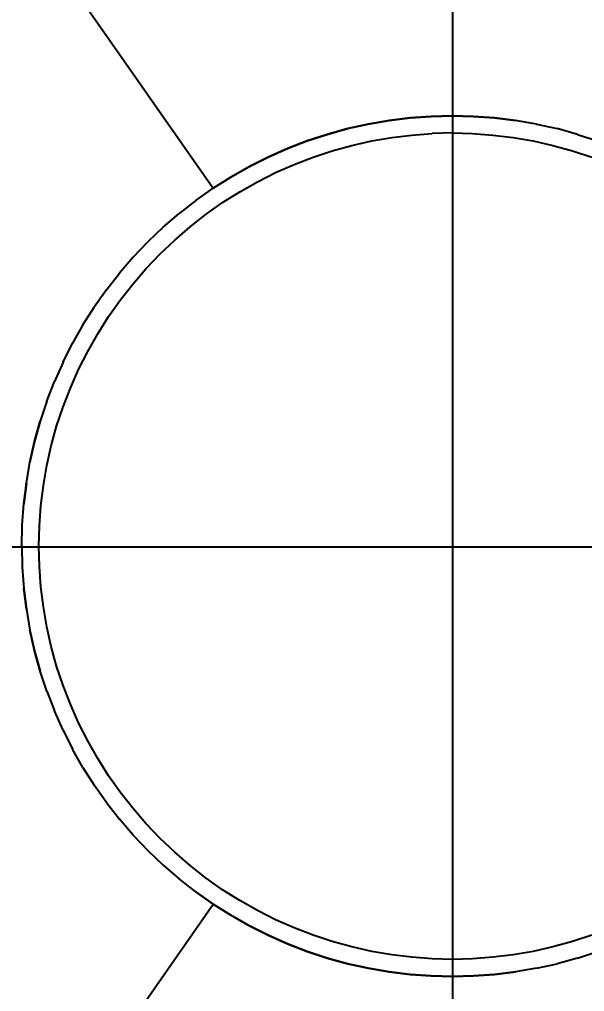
# Model space of a CAD drawing. Extents: x 11992 to 29481, y -6727 to 6811.
# Drawn here: x 12832.4 to 12898, y -169.1 to -56.2 of the extents above; entities that cross this region are included whole.
import ezdxf

# ---------------------------------------------------------------- set-up
doc = ezdxf.new("R2010")
doc.units = 0
doc.header["$MEASUREMENT"] = 0
doc.linetypes.add('DOTE', pattern=[2.42, 2, -0.2, 0.02, -0.2])
doc.layers.get('0').update_dxf_attribs({"color": 8, "linetype": 'CONTINUOUS'})
doc.layers.add('zoylight 4标注', color=9, linetype='CONTINUOUS')
doc.layers.add('zoylight 5回路', color=4, linetype='CONTINUOUS')

msp = doc.modelspace()

# ---------------------------------------------------------------- linework, layer by layer
for p, q in [((12882.63, 382.59, -1813.43), (12882.63, -617.4, -1813.43)), ((12882.63, 382.59, -1791.43), (12882.63, -617.4, -1791.43)), ((12702.63, 142.6, -1746.43), (12854.85, -75.83, -1746.43)), ((12702.63, 142.6, -1726.43), (12854.85, -75.83, -1731.43)), ((12877.73, -67.65, -1746.43), (12875.29, -67.95, -1746.43)), ((12875.29, -67.95, -1731.43), (12877.73, -67.65, -1731.43)), ((12877.73, -67.65, -1746.43), (12880.17, -67.47, -1746.43)), ((12880.17, -67.47, -1731.43), (12877.73, -67.65, -1731.43)), ((12877.73, -67.65, -1746.43), (12877.73, -67.65, -1731.43)), ((12882.63, -67.4, -1746.43), (12880.17, -67.47, -1746.43)), ((12880.17, -67.47, -1731.43), (12882.63, -67.4, -1731.43)), ((12880.17, -67.47, -1746.43), (12880.17, -67.47, -1731.43)), ((12882.63, -67.4, -1746.43), (12885.08, -67.47, -1746.43)), ((12885.08, -67.47, -1731.43), (12882.63, -67.4, -1731.43)), ((12882.63, -67.4, -1746.43), (12882.63, -67.4, -1731.43)), ((12887.53, -67.65, -1746.43), (12885.08, -67.47, -1746.43)), ((12885.08, -67.47, -1731.43), (12887.53, -67.65, -1731.43)), ((12885.08, -67.47, -1746.43), (12885.08, -67.47, -1731.43)), ((12887.53, -67.65, -1746.43), (12889.96, -67.95, -1746.43)), ((12889.96, -67.95, -1731.43), (12887.53, -67.65, -1731.43)), ((12887.53, -67.65, -1746.43), (12887.53, -67.65, -1731.43)), ((12872.87, -68.37, -1746.43), (12870.48, -68.9, -1746.43)), ((12870.48, -68.9, -1731.43), (12872.87, -68.37, -1731.43)), ((12872.87, -68.37, -1746.43), (12875.29, -67.95, -1746.43)), ((12875.29, -67.95, -1731.43), (12872.87, -68.37, -1731.43)), ((12872.87, -68.37, -1746.43), (12872.87, -68.37, -1731.43)), ((12875.29, -67.95, -1746.43), (12875.29, -67.95, -1731.43)), ((12892.38, -68.37, -1746.43), (12889.96, -67.95, -1746.43)), ((12892.38, -68.37, -1731.43), (12889.96, -67.95, -1731.43)), ((12889.96, -67.95, -1746.43), (12889.96, -67.95, -1731.43)), ((12892.38, -68.37, -1746.43), (12894.78, -68.9, -1746.43)), ((12892.38, -68.37, -1731.43), (12894.78, -68.9, -1731.43)), ((12892.38, -68.37, -1746.43), (12892.38, -68.37, -1731.43)), ((12868.11, -69.56, -1746.43), (12865.78, -70.33, -1746.43)), ((12865.78, -70.33, -1731.43), (12868.11, -69.56, -1731.43)), ((12868.11, -69.56, -1746.43), (12870.48, -68.9, -1746.43)), ((12870.48, -68.9, -1731.43), (12868.11, -69.56, -1731.43)), ((12868.11, -69.56, -1746.43), (12868.11, -69.56, -1731.43)), ((12870.48, -68.9, -1746.43), (12870.48, -68.9, -1731.43)), ((12873.26, -70.33, -1748.43), (12875.58, -69.92, -1748.43)), ((12873.26, -70.33, -1731.41), (12875.58, -69.92, -1731.41)), ((12875.58, -69.92, -1748.43), (12877.92, -69.64, -1748.43)), ((12875.58, -69.92, -1731.41), (12877.92, -69.64, -1731.41)), ((12875.58, -69.92, -1748.43), (12875.58, -69.92, -1731.41)), ((12877.92, -69.64, -1748.43), (12880.27, -69.46, -1748.43)), ((12877.92, -69.64, -1731.41), (12880.27, -69.46, -1731.41)), ((12877.92, -69.64, -1748.43), (12877.92, -69.64, -1731.41)), ((12882.63, -69.4, -1748.43), (12880.27, -69.46, -1748.43)), ((12882.63, -69.4, -1731.41), (12880.27, -69.46, -1731.41)), ((12880.27, -69.46, -1748.43), (12880.27, -69.46, -1731.41)), ((12882.63, -69.4, -1748.43), (12884.98, -69.46, -1748.43)), ((12882.63, -69.4, -1731.41), (12884.98, -69.46, -1731.41)), ((12882.63, -69.4, -1748.43), (12882.63, -69.4, -1731.41)), ((12884.98, -69.46, -1748.43), (12884.98, -69.46, -1731.41)), ((12884.98, -69.46, -1748.43), (12887.33, -69.64, -1748.43)), ((12884.98, -69.46, -1731.41), (12887.33, -69.64, -1731.41)), ((12887.33, -69.64, -1748.43), (12887.33, -69.64, -1731.41)), ((12887.33, -69.64, -1748.43), (12889.67, -69.92, -1748.43)), ((12887.33, -69.64, -1731.41), (12889.67, -69.92, -1731.41)), ((12889.67, -69.92, -1748.43), (12889.67, -69.92, -1731.41)), ((12889.67, -69.92, -1748.43), (12891.99, -70.33, -1748.43)), ((12889.67, -69.92, -1731.41), (12891.99, -70.33, -1731.41)), ((12897.14, -69.56, -1746.43), (12894.78, -68.9, -1746.43)), ((12897.14, -69.56, -1731.43), (12894.78, -68.9, -1731.43)), ((12894.78, -68.9, -1746.43), (12894.78, -68.9, -1731.43)), ((12897.14, -69.56, -1746.43), (12899.47, -70.33, -1746.43)), ((12897.14, -69.56, -1731.43), (12899.47, -70.33, -1731.43)), ((12897.14, -69.56, -1746.43), (12897.14, -69.56, -1731.43)), ((12863.49, -71.21, -1746.43), (12865.78, -70.33, -1746.43)), ((12865.78, -70.33, -1731.43), (12863.49, -71.21, -1731.43)), ((12865.78, -70.33, -1746.43), (12865.78, -70.33, -1731.43)), ((12868.69, -71.47, -1748.43), (12870.96, -70.84, -1748.43)), ((12868.69, -71.47, -1731.41), (12870.96, -70.84, -1731.41)), ((12870.96, -70.84, -1748.43), (12873.26, -70.33, -1748.43)), ((12870.96, -70.84, -1731.41), (12873.26, -70.33, -1731.41)), ((12870.96, -70.84, -1748.43), (12870.96, -70.84, -1731.41)), ((12873.26, -70.33, -1748.43), (12873.26, -70.33, -1731.41)), ((12891.99, -70.33, -1748.43), (12891.99, -70.33, -1731.41)), ((12891.99, -70.33, -1748.43), (12894.29, -70.84, -1748.43)), ((12891.99, -70.33, -1731.41), (12894.29, -70.84, -1731.41)), ((12894.29, -70.84, -1748.43), (12894.29, -70.84, -1731.41)), ((12894.29, -70.84, -1748.43), (12896.56, -71.47, -1748.43)), ((12894.29, -70.84, -1731.41), (12896.56, -71.47, -1731.41)), ((12859.06, -73.31, -1746.43), (12861.25, -72.21, -1746.43)), ((12861.25, -72.21, -1731.43), (12859.06, -73.31, -1731.43)), ((12863.49, -71.21, -1746.43), (12861.25, -72.21, -1746.43)), ((12861.25, -72.21, -1731.43), (12863.49, -71.21, -1731.43)), ((12861.25, -72.21, -1746.43), (12861.25, -72.21, -1731.43)), ((12863.49, -71.21, -1746.43), (12863.49, -71.21, -1731.43)), ((12864.26, -73.06, -1748.43), (12866.46, -72.21, -1748.43)), ((12864.26, -73.06, -1731.41), (12866.46, -72.21, -1731.41)), ((12866.46, -72.21, -1748.43), (12868.69, -71.47, -1748.43)), ((12866.46, -72.21, -1731.41), (12868.69, -71.47, -1731.41)), ((12866.46, -72.21, -1748.43), (12866.46, -72.21, -1731.41)), ((12868.69, -71.47, -1748.43), (12868.69, -71.47, -1731.41)), ((12896.56, -71.47, -1748.43), (12896.56, -71.47, -1731.41)), ((12896.56, -71.47, -1748.43), (12898.8, -72.21, -1748.43)), ((12896.56, -71.47, -1731.41), (12898.8, -72.21, -1731.41)), ((12859.06, -73.31, -1746.43), (12856.92, -74.52, -1746.43)), ((12856.92, -74.52, -1731.43), (12859.06, -73.31, -1731.43)), ((12859.06, -73.31, -1746.43), (12859.06, -73.31, -1731.43)), ((12862.11, -74.01, -1748.43), (12864.26, -73.06, -1748.43)), ((12862.11, -74.01, -1731.41), (12864.26, -73.06, -1731.41)), ((12864.26, -73.06, -1748.43), (12864.26, -73.06, -1731.41)), ((12854.85, -75.83, -1746.43), (12856.92, -74.52, -1746.43)), ((12856.92, -74.52, -1731.43), (12854.85, -75.83, -1731.43)), ((12856.92, -74.52, -1746.43), (12856.92, -74.52, -1731.43)), ((12860, -75.07, -1748.43), (12862.11, -74.01, -1748.43)), ((12860, -75.07, -1731.41), (12862.11, -74.01, -1731.41)), ((12862.11, -74.01, -1748.43), (12862.11, -74.01, -1731.41)), ((12857.95, -76.23, -1748.43), (12860, -75.07, -1748.43)), ((12857.95, -76.23, -1731.41), (12860, -75.07, -1731.41)), ((12860, -75.07, -1748.43), (12860, -75.07, -1731.41)), ((12852.84, -77.24, -1746.43), (12854.85, -75.83, -1746.43)), ((12852.84, -77.24, -1731.43), (12854.85, -75.83, -1731.43)), ((12854.85, -75.83, -1746.43), (12854.85, -75.83, -1731.43)), ((12855.96, -77.49, -1748.43), (12857.95, -76.23, -1748.43)), ((12855.96, -77.49, -1731.41), (12857.95, -76.23, -1731.41)), ((12857.95, -76.23, -1748.43), (12857.95, -76.23, -1731.41)), ((12852.84, -77.24, -1746.43), (12850.91, -78.75, -1746.43)), ((12852.84, -77.24, -1731.43), (12850.91, -78.75, -1731.43)), ((12852.84, -77.24, -1746.43), (12852.84, -77.24, -1731.43)), ((12854.03, -78.85, -1748.43), (12855.96, -77.49, -1748.43)), ((12854.03, -78.85, -1731.41), (12855.96, -77.49, -1731.41)), ((12855.96, -77.49, -1748.43), (12855.96, -77.49, -1731.41)), ((12849.05, -80.36, -1746.43), (12850.91, -78.75, -1746.43)), ((12849.05, -80.36, -1731.43), (12850.91, -78.75, -1731.43)), ((12850.91, -78.75, -1746.43), (12850.91, -78.75, -1731.43)), ((12852.18, -80.3, -1748.43), (12854.03, -78.85, -1748.43)), ((12852.18, -80.3, -1731.41), (12854.03, -78.85, -1731.41)), ((12854.03, -78.85, -1748.43), (12854.03, -78.85, -1731.41)), ((12849.05, -80.36, -1746.43), (12847.27, -82.05, -1746.43)), ((12849.05, -80.36, -1731.43), (12847.27, -82.05, -1731.43)), ((12849.05, -80.36, -1746.43), (12849.05, -80.36, -1731.43)), ((12850.39, -81.84, -1748.43), (12852.18, -80.3, -1748.43)), ((12850.39, -81.84, -1731.41), (12852.18, -80.3, -1731.41)), ((12852.18, -80.3, -1748.43), (12852.18, -80.3, -1731.41)), ((12845.58, -83.83, -1746.43), (12847.27, -82.05, -1746.43)), ((12845.58, -83.83, -1731.43), (12847.27, -82.05, -1731.43)), ((12847.27, -82.05, -1746.43), (12847.27, -82.05, -1731.43)), ((12848.69, -83.46, -1748.43), (12850.39, -81.84, -1748.43)), ((12848.69, -83.46, -1731.41), (12850.39, -81.84, -1731.41)), ((12850.39, -81.84, -1748.43), (12850.39, -81.84, -1731.41)), ((12847.06, -85.17, -1748.43), (12848.69, -83.46, -1748.43)), ((12847.06, -85.17, -1731.41), (12848.69, -83.46, -1731.41)), ((12848.69, -83.46, -1748.43), (12848.69, -83.46, -1731.41)), ((12845.58, -83.83, -1746.43), (12843.98, -85.69, -1746.43)), ((12845.58, -83.83, -1731.43), (12843.98, -85.69, -1731.43)), ((12845.58, -83.83, -1746.43), (12845.58, -83.83, -1731.43)), ((12842.47, -87.62, -1746.43), (12843.98, -85.69, -1746.43)), ((12842.47, -87.62, -1731.43), (12843.98, -85.69, -1731.43)), ((12843.98, -85.69, -1746.43), (12843.98, -85.69, -1731.43)), ((12845.52, -86.95, -1748.43), (12847.06, -85.17, -1748.43)), ((12845.52, -86.95, -1731.41), (12847.06, -85.17, -1731.41)), ((12847.06, -85.17, -1748.43), (12847.06, -85.17, -1731.41)), ((12844.07, -88.81, -1748.43), (12845.52, -86.95, -1748.43)), ((12844.07, -88.81, -1731.41), (12845.52, -86.95, -1731.41)), ((12845.52, -86.95, -1748.43), (12845.52, -86.95, -1731.41)), ((12842.47, -87.62, -1746.43), (12841.05, -89.63, -1746.43)), ((12842.47, -87.62, -1731.43), (12841.05, -89.63, -1731.43)), ((12842.47, -87.62, -1746.43), (12842.47, -87.62, -1731.43)), ((12842.72, -90.74, -1748.43), (12844.07, -88.81, -1748.43)), ((12842.72, -90.74, -1731.41), (12844.07, -88.81, -1731.41)), ((12844.07, -88.81, -1748.43), (12844.07, -88.81, -1731.41)), ((12839.74, -91.7, -1746.43), (12841.05, -89.63, -1746.43)), ((12839.74, -91.7, -1731.43), (12841.05, -89.63, -1731.43)), ((12841.05, -89.63, -1746.43), (12841.05, -89.63, -1731.43)), ((12841.46, -92.73, -1748.43), (12842.72, -90.74, -1748.43)), ((12841.46, -92.73, -1731.41), (12842.72, -90.74, -1731.41)), ((12842.72, -90.74, -1748.43), (12842.72, -90.74, -1731.41)), ((12839.74, -91.7, -1746.43), (12838.53, -93.84, -1746.43)), ((12839.74, -91.7, -1731.43), (12838.53, -93.84, -1731.43)), ((12839.74, -91.7, -1746.43), (12839.74, -91.7, -1731.43)), ((12840.3, -94.78, -1748.43), (12841.46, -92.73, -1748.43)), ((12840.3, -94.78, -1731.41), (12841.46, -92.73, -1731.41)), ((12841.46, -92.73, -1748.43), (12841.46, -92.73, -1731.41)), ((12837.43, -96.03, -1746.43), (12838.53, -93.84, -1746.43)), ((12837.43, -96.03, -1731.43), (12838.53, -93.84, -1731.43)), ((12838.53, -93.84, -1746.43), (12838.53, -93.84, -1731.43)), ((12839.24, -96.88, -1748.43), (12840.3, -94.78, -1748.43)), ((12839.24, -96.88, -1731.41), (12840.3, -94.78, -1731.41)), ((12840.3, -94.78, -1748.43), (12840.3, -94.78, -1731.41)), ((12837.43, -96.03, -1746.43), (12836.43, -98.27, -1746.43)), ((12837.43, -96.03, -1731.43), (12836.43, -98.27, -1731.43)), ((12837.43, -96.03, -1746.43), (12837.43, -96.03, -1731.43)), ((12838.28, -99.04, -1748.43), (12839.24, -96.88, -1748.43)), ((12838.28, -99.04, -1731.41), (12839.24, -96.88, -1731.41)), ((12839.24, -96.88, -1748.43), (12839.24, -96.88, -1731.41)), ((12835.55, -100.56, -1746.43), (12836.43, -98.27, -1746.43)), ((12835.55, -100.56, -1731.43), (12836.43, -98.27, -1731.43)), ((12836.43, -98.27, -1746.43), (12836.43, -98.27, -1731.43)), ((12837.43, -101.23, -1748.43), (12838.28, -99.04, -1748.43)), ((12837.43, -101.23, -1731.41), (12838.28, -99.04, -1731.41)), ((12838.28, -99.04, -1748.43), (12838.28, -99.04, -1731.41)), ((12835.55, -100.56, -1746.43), (12834.78, -102.89, -1746.43)), ((12835.55, -100.56, -1731.43), (12834.78, -102.89, -1731.43)), ((12835.55, -100.56, -1746.43), (12835.55, -100.56, -1731.43)), ((12836.69, -103.47, -1748.43), (12837.43, -101.23, -1748.43)), ((12836.69, -103.47, -1731.41), (12837.43, -101.23, -1731.41)), ((12837.43, -101.23, -1748.43), (12837.43, -101.23, -1731.41)), ((12834.13, -105.26, -1746.43), (12834.78, -102.89, -1746.43)), ((12834.78, -102.89, -1731.43), (12834.13, -105.26, -1731.43)), ((12834.78, -102.89, -1746.43), (12834.78, -102.89, -1731.43)), ((12836.07, -105.74, -1748.43), (12836.69, -103.47, -1748.43)), ((12836.07, -105.74, -1731.41), (12836.69, -103.47, -1731.41)), ((12836.69, -103.47, -1748.43), (12836.69, -103.47, -1731.41)), ((12834.13, -105.26, -1746.43), (12833.59, -107.65, -1746.43)), ((12833.59, -107.65, -1731.43), (12834.13, -105.26, -1731.43)), ((12834.13, -105.26, -1746.43), (12834.13, -105.26, -1731.43)), ((12835.55, -108.04, -1748.43), (12836.07, -105.74, -1748.43)), ((12835.55, -108.04, -1731.41), (12836.07, -105.74, -1731.41)), ((12836.07, -105.74, -1748.43), (12836.07, -105.74, -1731.41)), ((12833.17, -110.07, -1746.43), (12833.59, -107.65, -1746.43)), ((12833.17, -110.07, -1731.43), (12833.59, -107.65, -1731.43)), ((12833.59, -107.65, -1746.43), (12833.59, -107.65, -1731.43)), ((12835.15, -110.36, -1748.43), (12835.55, -108.04, -1748.43)), ((12835.15, -110.36, -1731.41), (12835.55, -108.04, -1731.41)), ((12835.55, -108.04, -1748.43), (12835.55, -108.04, -1731.41)), ((12833.17, -110.07, -1746.43), (12832.87, -112.5, -1746.43)), ((12832.87, -112.5, -1731.43), (12833.17, -110.07, -1731.43)), ((12833.17, -110.07, -1746.43), (12833.17, -110.07, -1731.43)), ((12834.86, -112.7, -1748.43), (12835.15, -110.36, -1748.43)), ((12834.86, -112.7, -1731.41), (12835.15, -110.36, -1731.41)), ((12835.15, -110.36, -1748.43), (12835.15, -110.36, -1731.41)), ((12832.69, -114.95, -1746.43), (12832.87, -112.5, -1746.43)), ((12832.69, -114.95, -1731.43), (12832.87, -112.5, -1731.43)), ((12832.87, -112.5, -1746.43), (12832.87, -112.5, -1731.43)), ((12834.69, -115.05, -1748.43), (12834.86, -112.7, -1748.43)), ((12834.69, -115.05, -1731.41), (12834.86, -112.7, -1731.41)), ((12834.86, -112.7, -1748.43), (12834.86, -112.7, -1731.41)), ((12832.63, -117.4, -1746.43), (12832.69, -114.95, -1746.43)), ((12832.63, -117.4, -1731.43), (12832.69, -114.95, -1731.43)), ((12832.69, -114.95, -1746.43), (12832.69, -114.95, -1731.43)), ((12834.63, -117.4, -1748.43), (12834.69, -115.05, -1748.43)), ((12834.63, -117.4, -1731.41), (12834.69, -115.05, -1731.41)), ((12834.69, -115.05, -1748.43), (12834.69, -115.05, -1731.41)), ((12832.63, -117.4, -1746.43), (12832.69, -119.86, -1746.43)), ((12832.63, -117.4, -1731.43), (12832.69, -119.86, -1731.43)), ((12832.63, -117.4, -1746.43), (12832.63, -117.4, -1731.43)), ((12834.69, -119.76, -1748.43), (12834.63, -117.4, -1748.43)), ((12834.69, -119.76, -1731.41), (12834.63, -117.4, -1731.41)), ((12834.63, -117.4, -1748.43), (12834.63, -117.4, -1731.41)), ((12832.69, -119.86, -1746.43), (12832.87, -122.31, -1746.43)), ((12832.69, -119.86, -1731.43), (12832.87, -122.31, -1731.43)), ((12832.69, -119.86, -1746.43), (12832.69, -119.86, -1731.43)), ((12834.86, -122.11, -1748.43), (12834.69, -119.76, -1748.43)), ((12834.86, -122.11, -1731.41), (12834.69, -119.76, -1731.41)), ((12834.69, -119.76, -1748.43), (12834.69, -119.76, -1731.41)), ((12832.87, -122.31, -1746.43), (12833.17, -124.74, -1746.43)), ((12833.17, -124.74, -1731.43), (12832.87, -122.31, -1731.43)), ((12832.87, -122.31, -1746.43), (12832.87, -122.31, -1731.43)), ((12835.15, -124.45, -1748.43), (12834.86, -122.11, -1748.43)), ((12835.15, -124.45, -1731.41), (12834.86, -122.11, -1731.41)), ((12834.86, -122.11, -1748.43), (12834.86, -122.11, -1731.41)), ((12833.17, -124.74, -1746.43), (12833.59, -127.16, -1746.43)), ((12833.17, -124.74, -1731.43), (12833.59, -127.16, -1731.43)), ((12833.17, -124.74, -1746.43), (12833.17, -124.74, -1731.43)), ((12835.55, -126.77, -1748.43), (12835.15, -124.45, -1748.43)), ((12835.55, -126.77, -1731.41), (12835.15, -124.45, -1731.41)), ((12835.15, -124.45, -1748.43), (12835.15, -124.45, -1731.41)), ((12833.59, -127.16, -1746.43), (12834.13, -129.55, -1746.43)), ((12834.13, -129.55, -1731.43), (12833.59, -127.16, -1731.43)), ((12833.59, -127.16, -1746.43), (12833.59, -127.16, -1731.43)), ((12836.07, -129.07, -1748.43), (12835.55, -126.77, -1748.43)), ((12836.07, -129.07, -1731.41), (12835.55, -126.77, -1731.41)), ((12835.55, -126.77, -1748.43), (12835.55, -126.77, -1731.41)), ((12834.78, -131.92, -1746.43), (12834.13, -129.55, -1746.43)), ((12834.13, -129.55, -1731.43), (12834.78, -131.92, -1731.43)), ((12834.13, -129.55, -1746.43), (12834.13, -129.55, -1731.43)), ((12836.69, -131.34, -1748.43), (12836.07, -129.07, -1748.43)), ((12836.69, -131.34, -1731.41), (12836.07, -129.07, -1731.41)), ((12836.07, -129.07, -1748.43), (12836.07, -129.07, -1731.41)), ((12835.55, -134.25, -1746.43), (12834.78, -131.92, -1746.43)), ((12835.55, -134.25, -1731.43), (12834.78, -131.92, -1731.43)), ((12834.78, -131.92, -1746.43), (12834.78, -131.92, -1731.43)), ((12837.43, -133.58, -1748.43), (12836.69, -131.34, -1748.43)), ((12837.43, -133.58, -1731.41), (12836.69, -131.34, -1731.41)), ((12836.69, -131.34, -1748.43), (12836.69, -131.34, -1731.41)), ((12835.55, -134.25, -1746.43), (12836.43, -136.54, -1746.43)), ((12835.55, -134.25, -1731.43), (12836.43, -136.54, -1731.43)), ((12835.55, -134.25, -1746.43), (12835.55, -134.25, -1731.43)), ((12838.28, -135.77, -1748.43), (12837.43, -133.58, -1748.43)), ((12838.28, -135.77, -1731.41), (12837.43, -133.58, -1731.41)), ((12837.43, -133.58, -1748.43), (12837.43, -133.58, -1731.41)), ((12837.43, -138.78, -1746.43), (12836.43, -136.54, -1746.43)), ((12837.43, -138.78, -1731.43), (12836.43, -136.54, -1731.43)), ((12836.43, -136.54, -1746.43), (12836.43, -136.54, -1731.43)), ((12839.24, -137.93, -1748.43), (12838.28, -135.77, -1748.43)), ((12839.24, -137.93, -1731.41), (12838.28, -135.77, -1731.41)), ((12838.28, -135.77, -1748.43), (12838.28, -135.77, -1731.41)), ((12837.43, -138.78, -1746.43), (12838.53, -140.97, -1746.43)), ((12837.43, -138.78, -1731.43), (12838.53, -140.97, -1731.43)), ((12837.43, -138.78, -1746.43), (12837.43, -138.78, -1731.43)), ((12840.3, -140.03, -1748.43), (12839.24, -137.93, -1748.43)), ((12840.3, -140.03, -1731.41), (12839.24, -137.93, -1731.41)), ((12839.24, -137.93, -1748.43), (12839.24, -137.93, -1731.41)), ((12841.46, -142.08, -1748.43), (12840.3, -140.03, -1748.43)), ((12841.46, -142.08, -1731.41), (12840.3, -140.03, -1731.41)), ((12840.3, -140.03, -1748.43), (12840.3, -140.03, -1731.41)), ((12839.74, -143.11, -1746.43), (12838.53, -140.97, -1746.43)), ((12839.74, -143.11, -1731.43), (12838.53, -140.97, -1731.43)), ((12838.53, -140.97, -1746.43), (12838.53, -140.97, -1731.43)), ((12842.72, -144.07, -1748.43), (12841.46, -142.08, -1748.43)), ((12842.72, -144.07, -1731.41), (12841.46, -142.08, -1731.41)), ((12841.46, -142.08, -1748.43), (12841.46, -142.08, -1731.41)), ((12839.74, -143.11, -1746.43), (12841.05, -145.18, -1746.43)), ((12839.74, -143.11, -1731.43), (12841.05, -145.18, -1731.43)), ((12839.74, -143.11, -1746.43), (12839.74, -143.11, -1731.43)), ((12844.07, -146, -1748.43), (12842.72, -144.07, -1748.43)), ((12844.07, -146, -1731.41), (12842.72, -144.07, -1731.41)), ((12842.72, -144.07, -1748.43), (12842.72, -144.07, -1731.41)), ((12842.47, -147.19, -1746.43), (12841.05, -145.18, -1746.43)), ((12842.47, -147.19, -1731.43), (12841.05, -145.18, -1731.43)), ((12841.05, -145.18, -1746.43), (12841.05, -145.18, -1731.43)), ((12845.52, -147.86, -1748.43), (12844.07, -146, -1748.43)), ((12845.52, -147.86, -1731.41), (12844.07, -146, -1731.41)), ((12844.07, -146, -1748.43), (12844.07, -146, -1731.41)), ((12842.47, -147.19, -1746.43), (12843.98, -149.12, -1746.43)), ((12842.47, -147.19, -1731.43), (12843.98, -149.12, -1731.43)), ((12842.47, -147.19, -1746.43), (12842.47, -147.19, -1731.43)), ((12847.06, -149.64, -1748.43), (12845.52, -147.86, -1748.43)), ((12847.06, -149.64, -1731.41), (12845.52, -147.86, -1731.41)), ((12845.52, -147.86, -1748.43), (12845.52, -147.86, -1731.41)), ((12845.58, -150.98, -1746.43), (12843.98, -149.12, -1746.43)), ((12845.58, -150.98, -1731.43), (12843.98, -149.12, -1731.43)), ((12843.98, -149.12, -1746.43), (12843.98, -149.12, -1731.43)), ((12848.69, -151.35, -1748.43), (12847.06, -149.64, -1748.43)), ((12848.69, -151.35, -1731.41), (12847.06, -149.64, -1731.41)), ((12847.06, -149.64, -1748.43), (12847.06, -149.64, -1731.41)), ((12845.58, -150.98, -1746.43), (12847.27, -152.76, -1746.43)), ((12845.58, -150.98, -1731.43), (12847.27, -152.76, -1731.43)), ((12845.58, -150.98, -1746.43), (12845.58, -150.98, -1731.43)), ((12850.39, -152.97, -1748.43), (12848.69, -151.35, -1748.43)), ((12850.39, -152.97, -1731.41), (12848.69, -151.35, -1731.41)), ((12848.69, -151.35, -1748.43), (12848.69, -151.35, -1731.41)), ((12847.27, -152.76, -1746.43), (12849.05, -154.45, -1746.43)), ((12847.27, -152.76, -1731.43), (12849.05, -154.45, -1731.43)), ((12847.27, -152.76, -1746.43), (12847.27, -152.76, -1731.43)), ((12852.18, -154.51, -1748.43), (12850.39, -152.97, -1748.43)), ((12852.18, -154.51, -1731.41), (12850.39, -152.97, -1731.41)), ((12850.39, -152.97, -1748.43), (12850.39, -152.97, -1731.41)), ((12849.05, -154.45, -1746.43), (12850.91, -156.06, -1746.43)), ((12849.05, -154.45, -1731.43), (12850.91, -156.06, -1731.43)), ((12849.05, -154.45, -1746.43), (12849.05, -154.45, -1731.43)), ((12854.03, -155.96, -1748.43), (12852.18, -154.51, -1748.43)), ((12854.03, -155.96, -1731.41), (12852.18, -154.51, -1731.41)), ((12852.18, -154.51, -1748.43), (12852.18, -154.51, -1731.41)), ((12852.84, -157.57, -1746.43), (12850.91, -156.06, -1746.43)), ((12852.84, -157.57, -1731.43), (12850.91, -156.06, -1731.43)), ((12850.91, -156.06, -1746.43), (12850.91, -156.06, -1731.43)), ((12855.96, -157.32, -1748.43), (12854.03, -155.96, -1748.43)), ((12855.96, -157.32, -1731.41), (12854.03, -155.96, -1731.41)), ((12854.03, -155.96, -1748.43), (12854.03, -155.96, -1731.41)), ((12852.84, -157.57, -1746.43), (12854.85, -158.98, -1746.43)), ((12854.85, -158.98, -1731.43), (12852.84, -157.57, -1731.43)), ((12852.84, -157.57, -1746.43), (12852.84, -157.57, -1731.43)), ((12857.95, -158.58, -1748.43), (12855.96, -157.32, -1748.43)), ((12857.95, -158.58, -1731.41), (12855.96, -157.32, -1731.41)), ((12855.96, -157.32, -1748.43), (12855.96, -157.32, -1731.41)), ((12702.63, -377.41, -1746.43), (12854.85, -158.98, -1746.43)), ((12702.63, -377.41, -1726.43), (12854.85, -158.98, -1731.43)), ((12856.92, -160.29, -1746.43), (12854.85, -158.98, -1746.43)), ((12854.85, -158.98, -1731.43), (12856.92, -160.29, -1731.43)), ((12854.85, -158.98, -1746.43), (12854.85, -158.98, -1731.43)), ((12860, -159.74, -1748.43), (12857.95, -158.58, -1748.43)), ((12860, -159.74, -1731.41), (12857.95, -158.58, -1731.41)), ((12857.95, -158.58, -1748.43), (12857.95, -158.58, -1731.41)), ((12856.92, -160.29, -1746.43), (12859.06, -161.5, -1746.43)), ((12859.06, -161.5, -1731.43), (12856.92, -160.29, -1731.43)), ((12856.92, -160.29, -1746.43), (12856.92, -160.29, -1731.43)), ((12862.11, -160.8, -1748.43), (12860, -159.74, -1748.43)), ((12862.11, -160.8, -1731.41), (12860, -159.74, -1731.41)), ((12860, -159.74, -1748.43), (12860, -159.74, -1731.41)), ((12864.26, -161.75, -1748.43), (12862.11, -160.8, -1748.43)), ((12864.26, -161.75, -1731.41), (12862.11, -160.8, -1731.41)), ((12862.11, -160.8, -1748.43), (12862.11, -160.8, -1731.41)), ((12861.25, -162.6, -1746.43), (12859.06, -161.5, -1746.43)), ((12859.06, -161.5, -1731.43), (12861.25, -162.6, -1731.43)), ((12859.06, -161.5, -1746.43), (12859.06, -161.5, -1731.43)), ((12861.25, -162.6, -1746.43), (12863.49, -163.6, -1746.43)), ((12863.49, -163.6, -1731.43), (12861.25, -162.6, -1731.43)), ((12861.25, -162.6, -1746.43), (12861.25, -162.6, -1731.43)), ((12866.46, -162.6, -1748.43), (12864.26, -161.75, -1748.43)), ((12866.46, -162.6, -1731.41), (12864.26, -161.75, -1731.41)), ((12864.26, -161.75, -1748.43), (12864.26, -161.75, -1731.41)), ((12868.69, -163.34, -1748.43), (12866.46, -162.6, -1748.43)), ((12868.69, -163.34, -1731.41), (12866.46, -162.6, -1731.41)), ((12866.46, -162.6, -1748.43), (12866.46, -162.6, -1731.41)), ((12898.8, -162.6, -1748.43), (12896.56, -163.34, -1748.43)), ((12898.8, -162.6, -1731.41), (12896.56, -163.34, -1731.41)), ((12865.78, -164.48, -1746.43), (12863.49, -163.6, -1746.43)), ((12863.49, -163.6, -1731.43), (12865.78, -164.48, -1731.43)), ((12863.49, -163.6, -1746.43), (12863.49, -163.6, -1731.43)), ((12870.96, -163.97, -1748.43), (12868.69, -163.34, -1748.43)), ((12870.96, -163.97, -1731.41), (12868.69, -163.34, -1731.41)), ((12868.69, -163.34, -1748.43), (12868.69, -163.34, -1731.41)), ((12896.56, -163.34, -1748.43), (12894.29, -163.97, -1748.43)), ((12896.56, -163.34, -1731.41), (12894.29, -163.97, -1731.41)), ((12896.56, -163.34, -1748.43), (12896.56, -163.34, -1731.41)), ((12865.78, -164.48, -1746.43), (12868.11, -165.25, -1746.43)), ((12868.11, -165.25, -1731.43), (12865.78, -164.48, -1731.43)), ((12865.78, -164.48, -1746.43), (12865.78, -164.48, -1731.43)), ((12873.26, -164.48, -1748.43), (12870.96, -163.97, -1748.43)), ((12873.26, -164.48, -1731.41), (12870.96, -163.97, -1731.41)), ((12870.96, -163.97, -1748.43), (12870.96, -163.97, -1731.41)), ((12875.58, -164.89, -1748.43), (12873.26, -164.48, -1748.43)), ((12875.58, -164.89, -1731.41), (12873.26, -164.48, -1731.41)), ((12873.26, -164.48, -1748.43), (12873.26, -164.48, -1731.41)), ((12877.92, -165.17, -1748.43), (12875.58, -164.89, -1748.43)), ((12877.92, -165.17, -1731.41), (12875.58, -164.89, -1731.41)), ((12875.58, -164.89, -1748.43), (12875.58, -164.89, -1731.41)), ((12889.67, -164.89, -1748.43), (12887.33, -165.17, -1748.43)), ((12889.67, -164.89, -1731.41), (12887.33, -165.17, -1731.41)), ((12891.99, -164.48, -1748.43), (12889.67, -164.89, -1748.43)), ((12891.99, -164.48, -1731.41), (12889.67, -164.89, -1731.41)), ((12889.67, -164.89, -1748.43), (12889.67, -164.89, -1731.41)), ((12894.29, -163.97, -1748.43), (12891.99, -164.48, -1748.43)), ((12894.29, -163.97, -1731.41), (12891.99, -164.48, -1731.41)), ((12891.99, -164.48, -1748.43), (12891.99, -164.48, -1731.41)), ((12894.29, -163.97, -1748.43), (12894.29, -163.97, -1731.41)), ((12897.14, -165.25, -1746.43), (12899.47, -164.48, -1746.43)), ((12897.14, -165.25, -1731.43), (12899.47, -164.48, -1731.43)), ((12870.48, -165.91, -1746.43), (12868.11, -165.25, -1746.43)), ((12868.11, -165.25, -1731.43), (12870.48, -165.91, -1731.43)), ((12868.11, -165.25, -1746.43), (12868.11, -165.25, -1731.43)), ((12870.48, -165.91, -1746.43), (12872.87, -166.44, -1746.43)), ((12872.87, -166.44, -1731.43), (12870.48, -165.91, -1731.43)), ((12870.48, -165.91, -1746.43), (12870.48, -165.91, -1731.43)), ((12880.27, -165.35, -1748.43), (12877.92, -165.17, -1748.43)), ((12880.27, -165.35, -1731.41), (12877.92, -165.17, -1731.41)), ((12877.92, -165.17, -1748.43), (12877.92, -165.17, -1731.41)), ((12882.63, -165.41, -1748.43), (12880.27, -165.35, -1748.43)), ((12882.63, -165.41, -1731.41), (12880.27, -165.35, -1731.41)), ((12880.27, -165.35, -1748.43), (12880.27, -165.35, -1731.41)), ((12884.98, -165.35, -1748.43), (12882.63, -165.41, -1748.43)), ((12884.98, -165.35, -1731.41), (12882.63, -165.41, -1731.41)), ((12882.63, -165.41, -1748.43), (12882.63, -165.41, -1731.41)), ((12887.33, -165.17, -1748.43), (12884.98, -165.35, -1748.43)), ((12887.33, -165.17, -1731.41), (12884.98, -165.35, -1731.41)), ((12884.98, -165.35, -1748.43), (12884.98, -165.35, -1731.41)), ((12887.33, -165.17, -1748.43), (12887.33, -165.17, -1731.41)), ((12892.38, -166.44, -1746.43), (12894.78, -165.91, -1746.43)), ((12892.38, -166.44, -1731.43), (12894.78, -165.91, -1731.43)), ((12897.14, -165.25, -1746.43), (12894.78, -165.91, -1746.43)), ((12897.14, -165.25, -1731.43), (12894.78, -165.91, -1731.43)), ((12894.78, -165.91, -1746.43), (12894.78, -165.91, -1731.43)), ((12897.14, -165.25, -1746.43), (12897.14, -165.25, -1731.43)), ((12875.29, -166.86, -1746.43), (12872.87, -166.44, -1746.43)), ((12872.87, -166.44, -1731.43), (12875.29, -166.86, -1731.43)), ((12872.87, -166.44, -1746.43), (12872.87, -166.44, -1731.43)), ((12875.29, -166.86, -1746.43), (12877.73, -167.16, -1746.43)), ((12877.73, -167.16, -1731.43), (12875.29, -166.86, -1731.43)), ((12875.29, -166.86, -1746.43), (12875.29, -166.86, -1731.43)), ((12889.96, -166.86, -1746.43), (12887.53, -167.16, -1746.43)), ((12887.53, -167.16, -1731.43), (12889.96, -166.86, -1731.43)), ((12892.38, -166.44, -1746.43), (12889.96, -166.86, -1746.43)), ((12892.38, -166.44, -1731.43), (12889.96, -166.86, -1731.43)), ((12889.96, -166.86, -1746.43), (12889.96, -166.86, -1731.43)), ((12892.38, -166.44, -1746.43), (12892.38, -166.44, -1731.43)), ((12880.17, -167.34, -1746.43), (12877.73, -167.16, -1746.43)), ((12877.73, -167.16, -1731.43), (12880.17, -167.34, -1731.43)), ((12877.73, -167.16, -1746.43), (12877.73, -167.16, -1731.43)), ((12880.17, -167.34, -1746.43), (12882.63, -167.4, -1746.43)), ((12882.63, -167.4, -1731.43), (12880.17, -167.34, -1731.43)), ((12880.17, -167.34, -1746.43), (12880.17, -167.34, -1731.43)), ((12885.08, -167.34, -1746.43), (12882.63, -167.4, -1746.43)), ((12882.63, -167.4, -1731.43), (12885.08, -167.34, -1731.43)), ((12882.63, -167.4, -1746.43), (12882.63, -167.4, -1731.43)), ((12885.08, -167.34, -1746.43), (12887.53, -167.16, -1746.43)), ((12887.53, -167.16, -1731.43), (12885.08, -167.34, -1731.43)), ((12885.08, -167.34, -1746.43), (12885.08, -167.34, -1731.43)), ((12887.53, -167.16, -1746.43), (12887.53, -167.16, -1731.43))]:
    msp.add_line(p, q)
at = {"layer": 'zoylight 4标注', "color": 9, "linetype": 'DOTE', "ltscale": 100}
msp.add_line((12803.23, -117.47), (15748.54, -117.47), dxfattribs=at)
at = {"layer": 'zoylight 5回路', "linetype": 'Continuous'}
msp.add_arc((13243.12, 243.66), 726.91, 173.67665, 273.05294, dxfattribs=at)

doc.saveas('drawing.dxf')
